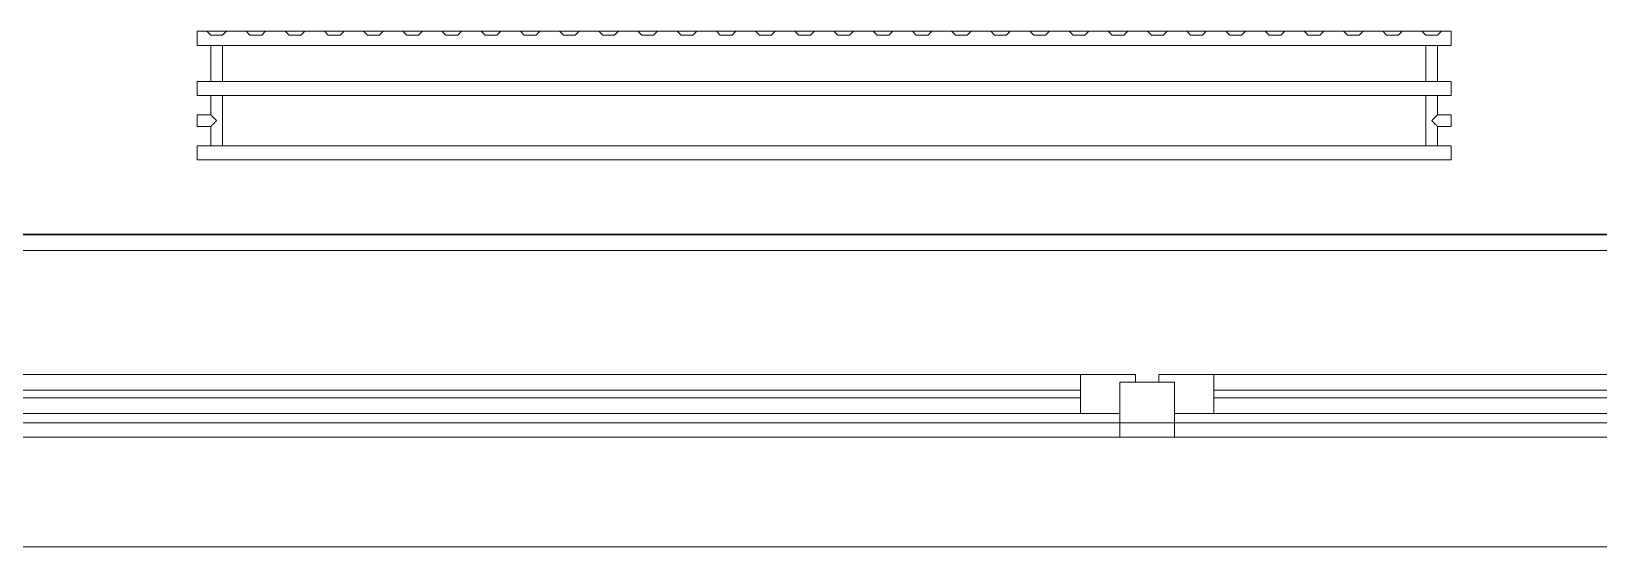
# Model space of a CAD drawing. Header units: millimetres. Extents: x -164500 to 426394, y -23753 to 102118.
# Drawn here: x 175693 to 177693, y 74281 to 74939 of the extents above; entities that cross this region are included whole.
import ezdxf

# ---------------------------------------------------------------- set-up
doc = ezdxf.new("R2010")
doc.units = ezdxf.units.MM
for name, color, linetype, lineweight in [('A-GLAZ', 7, 'Continuous', 9), ('A-GLAZ-1', 7, 'Continuous', 5), ('A-WALL', 7, 'Continuous', 5), ('I-WALL', 7, 'Continuous', 5)]:
    doc.layers.add(name, color=color, linetype=linetype, lineweight=lineweight)
doc.layers.add('M-EQPM-1', color=7, linetype='Continuous', lineweight=9, true_color=0xb2b2b2)

# ---------------------------------------------------------------- blocks, each defined once
blk = doc.blocks.new('120_Окно_СКБ_2Ст - 120_Окно_СКБ_2Ст 2800х2500 4-24273432-Объем проектирования 2 этажа')
at = {"layer": 'A-GLAZ'}
for p, q in [((-1400, -127), (-1400, -57)), ((-1400, -57), (-1330, -57)), ((-1330, -57), (-1330, -127)), ((-570, -127), (-570, -57)), ((-570, -57), (-500, -57)), ((-500, -57), (-500, -127)), ((1330, -127), (1330, -57)), ((1330, -57), (1400, -57)), ((1400, -57), (1400, -127)), ((-570, -87), (-1330, -87)), ((-1330, -87), (-1330, -127)), ((-1280, -137), (-1280, -87)), ((-620, -137), (-620, -87)), ((-570, -127), (-570, -87)), ((1330, -87), (-500, -87)), ((-500, -87), (-500, -127)), ((-450, -137), (-450, -87)), ((1280, -137), (1280, -87)), ((1330, -127), (1330, -87)), ((-1330, -127), (-1400, -127)), ((-1330, -127), (-1350, -127)), ((-1350, -127), (-1350, -137)), ((-1350, -137), (-550, -137)), ((-550, -137), (-1350, -137)), ((-500, -127), (-570, -127)), ((-550, -127), (-570, -127)), ((-550, -137), (-550, -127)), ((-500, -127), (-520, -127)), ((-520, -127), (-520, -137)), ((-520, -137), (1350, -137)), ((1350, -137), (-520, -137)), ((1400, -127), (1330, -127)), ((1350, -127), (1330, -127)), ((1350, -137), (1350, -127))]:
    blk.add_line(p, q, dxfattribs=at)
at = {"layer": 'A-GLAZ-1'}
for p, q in [((1400, -57), (-1400, -57)), ((-1280, -107), (-620, -107)), ((-620, -117), (-1280, -117)), ((-450, -107), (1280, -107)), ((1280, -117), (-450, -117)), ((-1400, -127), (-1350, -127)), ((-550, -127), (-520, -127)), ((1350, -127), (1380, -127))]:
    blk.add_line(p, q, dxfattribs=at)
blk = doc.blocks.new('radiator_prado_classic_z_tip_30_po exemplyaru - Classic Z Тип 30-500-V449-Объем проектирования 2 этажа')
at = {"layer": 'M-EQPM-1'}
for p, q in [((0, -64), (0, -82)), ((0, -64), (1600, -64)), ((1600, -64), (0, -64)), ((0, -82), (0, -64)), ((1600, -82), (1600, -64)), ((1600, -64), (1600, -82)), ((0, -82), (1600, -82)), ((18.5, -82), (0, -82)), ((17.5, -82), (17.5, -106.5)), ((17.5, -82), (17.5, -106.5)), ((17.5, -82), (17.8, -82)), ((18.5, -82), (17.5, -82)), ((17.5, -82), (18.5, -82)), ((30.3, -82), (17.5, -82)), ((17.8, -82), (18.5, -82)), ((18.5, -82), (32.2, -82)), ((32.2, -82), (18.5, -82)), ((18.5, -82), (32.2, -82)), ((32.5, -82), (30.3, -82)), ((32.2, -82), (32.5, -82)), ((32.5, -82), (32.2, -82)), ((32.2, -82), (32.5, -82)), ((1567.8, -82), (32.2, -82)), ((32.5, -146), (32.5, -82)), ((32.5, -146), (32.5, -82)), ((1567.5, -82), (1567.5, -146)), ((1567.5, -82), (1567.5, -146)), ((1567.5, -82), (1567.8, -82)), ((1568.5, -82), (1567.5, -82)), ((1567.5, -82), (1567.8, -82)), ((1567.8, -82), (1567.5, -82)), ((1567.8, -82), (1581.5, -82)), ((1567.8, -82), (1581.5, -82)), ((1581.5, -82), (1567.8, -82)), ((1582.2, -82), (1568.5, -82)), ((1581.5, -82), (1582.5, -82)), ((1581.5, -82), (1582.2, -82)), ((1582.5, -82), (1581.5, -82)), ((1600, -82), (1581.5, -82)), ((1582.5, -82), (1582.2, -82)), ((1582.2, -82), (1582.5, -82)), ((1582.5, -106.5), (1582.5, -82)), ((1582.5, -106.5), (1582.5, -82)), ((17.5, -106.5), (0, -106.5)), ((17.5, -106.5), (0, -106.5)), ((0, -121.5), (0, -106.5)), ((0, -106.5), (0, -107.5)), ((0, -107.5), (0, -112.1)), ((0, -107.5), (0, -108.7)), ((0, -110.3), (0, -107.5)), ((0, -107.5), (0, -107.5)), ((0, -108.7), (0, -110.3)), ((0, -110.3), (0, -114)), ((0, -114), (0, -110.3)), ((0, -112.1), (0, -120.5)), ((0, -114), (0, -117.8)), ((0, -120.5), (0, -114)), ((0, -117.8), (0, -119.3)), ((0, -119.3), (0, -120.5)), ((1600, -106.5), (1582.5, -106.5)), ((1600, -106.5), (1582.5, -106.5)), ((1600, -107.5), (1600, -106.5)), ((1600, -106.5), (1600, -121.5)), ((1600, -107.5), (1600, -106.5)), ((1600, -106.5), (1600, -107.5)), ((1600, -108.7), (1600, -107.5)), ((1600, -120.5), (1600, -107.5)), ((1600, -107.5), (1600, -119.3)), ((1600, -112.1), (1600, -108.7)), ((1600, -120.5), (1600, -112.1)), ((1600, -119.3), (1600, -120.5)), ((0, -120.5), (0, -121.5)), ((0, -120.5), (0, -120.5)), ((0, -121.5), (17.5, -121.5)), ((0, -121.5), (17.5, -121.5)), ((17.5, -121.5), (17.5, -146)), ((17.5, -121.5), (17.5, -146)), ((1582.5, -146), (1582.5, -121.5)), ((1582.5, -121.5), (1600, -121.5)), ((1582.5, -146), (1582.5, -121.5)), ((1582.5, -121.5), (1600, -121.5)), ((1600, -121.5), (1600, -120.5)), ((1600, -121.5), (1600, -120.5)), ((1600, -120.5), (1600, -121.5)), ((0, -146), (0, -164)), ((1600, -146), (0, -146)), ((0, -146), (18.5, -146)), ((0, -164), (0, -146)), ((17.8, -146), (17.5, -146)), ((17.5, -146), (18.5, -146)), ((18.5, -146), (17.5, -146)), ((17.5, -146), (23.1, -146)), ((18.5, -146), (17.8, -146)), ((19.7, -146), (18.5, -146)), ((18.5, -146), (32.2, -146)), ((32.2, -146), (18.5, -146)), ((21.3, -146), (19.7, -146)), ((23.1, -146), (21.3, -146)), ((26.9, -146), (23.1, -146)), ((23.1, -146), (32.5, -146)), ((32.2, -146), (26.9, -146)), ((32.5, -146), (32.2, -146)), ((32.2, -146), (32.5, -146)), ((32.5, -146), (32.2, -146)), ((32.2, -146), (1567.8, -146)), ((1567.8, -146), (1567.5, -146)), ((1567.5, -146), (1576.9, -146)), ((1567.8, -146), (1567.5, -146)), ((1567.5, -146), (1567.8, -146)), ((1581.5, -146), (1567.8, -146)), ((1581.5, -146), (1567.8, -146)), ((1567.8, -146), (1581.5, -146)), ((1576.9, -146), (1582.5, -146)), ((1582.5, -146), (1581.5, -146)), ((1582.5, -146), (1581.5, -146)), ((1581.5, -146), (1582.5, -146)), ((1581.5, -146), (1600, -146)), ((1600, -164), (1600, -146)), ((1600, -146), (1600, -164)), ((0, -164), (1600, -164)), ((17.8, -164), (0, -164)), ((17.5, -164), (17.5, -210)), ((17.5, -164), (17.5, -210)), ((17.5, -164), (17.8, -164)), ((17.8, -164), (17.5, -164)), ((17.5, -164), (17.8, -164)), ((30.3, -164), (17.5, -164)), ((17.8, -164), (32.2, -164)), ((32.2, -164), (17.8, -164)), ((17.8, -164), (32.2, -164)), ((32.2, -164), (30.3, -164)), ((32.2, -164), (32.5, -164)), ((32.5, -164), (32.2, -164)), ((32.2, -164), (32.5, -164)), ((32.5, -164), (32.2, -164)), ((1567.8, -164), (32.2, -164)), ((32.5, -210), (32.5, -164)), ((32.5, -210), (32.5, -164)), ((1567.5, -164), (1567.5, -210)), ((1567.5, -164), (1567.5, -210)), ((1567.5, -164), (1567.8, -164)), ((1580.3, -164), (1567.5, -164)), ((1567.5, -164), (1567.8, -164)), ((1567.8, -164), (1567.5, -164)), ((1567.8, -164), (1582.2, -164)), ((1567.8, -164), (1582.2, -164)), ((1582.2, -164), (1567.8, -164)), ((1582.5, -164), (1580.3, -164)), ((1582.2, -164), (1582.5, -164)), ((1582.2, -164), (1582.5, -164)), ((1582.5, -164), (1582.2, -164)), ((1600, -164), (1582.2, -164)), ((1582.5, -210), (1582.5, -164)), ((1582.5, -210), (1582.5, -164)), ((1600, -210), (0, -210)), ((0, -210), (0, -228)), ((0, -228), (0, -210)), ((0, -210), (17.8, -210)), ((17.8, -210), (17.5, -210)), ((17.5, -210), (17.8, -210)), ((30.3, -210), (17.5, -210)), ((17.5, -210), (17.8, -210)), ((32.2, -210), (17.8, -210)), ((17.8, -210), (32.2, -210)), ((17.8, -210), (32.2, -210)), ((32.5, -210), (30.3, -210)), ((32.5, -210), (32.2, -210)), ((32.2, -210), (32.5, -210)), ((32.2, -210), (32.5, -210)), ((32.2, -210), (1567.8, -210)), ((1567.8, -210), (1567.5, -210)), ((1567.5, -210), (1567.8, -210)), ((1567.8, -210), (1567.5, -210)), ((1567.5, -210), (1567.8, -210)), ((1569.7, -210), (1567.8, -210)), ((1567.8, -210), (1582.2, -210)), ((1582.2, -210), (1567.8, -210)), ((1567.8, -210), (1582.2, -210)), ((1582.5, -210), (1569.7, -210)), ((1582.2, -210), (1582.5, -210)), ((1582.5, -210), (1582.2, -210)), ((1582.2, -210), (1582.5, -210)), ((1582.2, -210), (1600, -210)), ((1600, -228), (1600, -210)), ((1600, -210), (1600, -228)), ((0, -228), (1600, -228)), ((12.5, -228), (0, -228)), ((17.5, -223), (12.5, -228)), ((17.5, -223), (12.5, -228)), ((37.5, -228), (12.5, -228)), ((37.5, -228), (12.5, -228)), ((12.5, -228), (37.5, -228)), ((17.5, -223), (32.5, -223)), ((32.5, -223), (17.5, -223)), ((37.5, -228), (32.5, -223)), ((32.5, -223), (37.5, -228)), ((62.5, -228), (37.5, -228)), ((67.5, -223), (62.5, -228)), ((67.5, -223), (62.5, -228)), ((87.5, -228), (62.5, -228)), ((87.5, -228), (62.5, -228)), ((62.5, -228), (87.5, -228)), ((67.5, -223), (82.5, -223)), ((82.5, -223), (67.5, -223)), ((87.5, -228), (82.5, -223)), ((82.5, -223), (87.5, -228)), ((112.5, -228), (87.5, -228)), ((117.5, -223), (112.5, -228)), ((117.5, -223), (112.5, -228)), ((137.5, -228), (112.5, -228)), ((137.5, -228), (112.5, -228)), ((112.5, -228), (137.5, -228)), ((117.5, -223), (132.5, -223)), ((132.5, -223), (117.5, -223)), ((137.5, -228), (132.5, -223)), ((132.5, -223), (137.5, -228)), ((162.5, -228), (137.5, -228)), ((167.5, -223), (162.5, -228)), ((167.5, -223), (162.5, -228)), ((187.5, -228), (162.5, -228)), ((187.5, -228), (162.5, -228)), ((162.5, -228), (187.5, -228)), ((167.5, -223), (182.5, -223)), ((182.5, -223), (167.5, -223)), ((187.5, -228), (182.5, -223)), ((182.5, -223), (187.5, -228)), ((212.5, -228), (187.5, -228)), ((217.5, -223), (212.5, -228)), ((217.5, -223), (212.5, -228)), ((237.5, -228), (212.5, -228)), ((237.5, -228), (212.5, -228)), ((212.5, -228), (237.5, -228)), ((217.5, -223), (232.5, -223)), ((232.5, -223), (217.5, -223)), ((237.5, -228), (232.5, -223)), ((232.5, -223), (237.5, -228)), ((262.5, -228), (237.5, -228)), ((267.5, -223), (262.5, -228)), ((267.5, -223), (262.5, -228)), ((287.5, -228), (262.5, -228)), ((287.5, -228), (262.5, -228)), ((262.5, -228), (287.5, -228)), ((267.5, -223), (282.5, -223)), ((282.5, -223), (267.5, -223)), ((287.5, -228), (282.5, -223)), ((282.5, -223), (287.5, -228)), ((312.5, -228), (287.5, -228)), ((317.5, -223), (312.5, -228)), ((317.5, -223), (312.5, -228)), ((337.5, -228), (312.5, -228)), ((337.5, -228), (312.5, -228)), ((312.5, -228), (337.5, -228)), ((317.5, -223), (332.5, -223)), ((332.5, -223), (317.5, -223)), ((337.5, -228), (332.5, -223)), ((332.5, -223), (337.5, -228)), ((362.5, -228), (337.5, -228)), ((367.5, -223), (362.5, -228)), ((367.5, -223), (362.5, -228)), ((387.5, -228), (362.5, -228)), ((387.5, -228), (362.5, -228)), ((362.5, -228), (387.5, -228)), ((367.5, -223), (382.5, -223)), ((382.5, -223), (367.5, -223)), ((387.5, -228), (382.5, -223)), ((382.5, -223), (387.5, -228)), ((412.5, -228), (387.5, -228)), ((417.5, -223), (412.5, -228)), ((417.5, -223), (412.5, -228)), ((437.5, -228), (412.5, -228)), ((437.5, -228), (412.5, -228)), ((412.5, -228), (437.5, -228)), ((417.5, -223), (432.5, -223)), ((432.5, -223), (417.5, -223)), ((437.5, -228), (432.5, -223)), ((432.5, -223), (437.5, -228)), ((462.5, -228), (437.5, -228)), ((467.5, -223), (462.5, -228)), ((467.5, -223), (462.5, -228)), ((487.5, -228), (462.5, -228)), ((487.5, -228), (462.5, -228)), ((462.5, -228), (487.5, -228)), ((467.5, -223), (482.5, -223)), ((482.5, -223), (467.5, -223)), ((487.5, -228), (482.5, -223)), ((482.5, -223), (487.5, -228)), ((512.5, -228), (487.5, -228)), ((517.5, -223), (512.5, -228)), ((517.5, -223), (512.5, -228)), ((537.5, -228), (512.5, -228)), ((537.5, -228), (512.5, -228)), ((512.5, -228), (537.5, -228)), ((517.5, -223), (532.5, -223)), ((532.5, -223), (517.5, -223)), ((537.5, -228), (532.5, -223)), ((532.5, -223), (537.5, -228)), ((562.5, -228), (537.5, -228)), ((567.5, -223), (562.5, -228)), ((567.5, -223), (562.5, -228)), ((587.5, -228), (562.5, -228)), ((587.5, -228), (562.5, -228)), ((562.5, -228), (587.5, -228)), ((567.5, -223), (582.5, -223)), ((582.5, -223), (567.5, -223)), ((587.5, -228), (582.5, -223)), ((582.5, -223), (587.5, -228)), ((612.5, -228), (587.5, -228)), ((617.5, -223), (612.5, -228)), ((617.5, -223), (612.5, -228)), ((637.5, -228), (612.5, -228)), ((637.5, -228), (612.5, -228)), ((612.5, -228), (637.5, -228)), ((617.5, -223), (632.5, -223)), ((632.5, -223), (617.5, -223)), ((637.5, -228), (632.5, -223)), ((632.5, -223), (637.5, -228)), ((662.5, -228), (637.5, -228)), ((667.5, -223), (662.5, -228)), ((667.5, -223), (662.5, -228)), ((687.5, -228), (662.5, -228)), ((687.5, -228), (662.5, -228)), ((662.5, -228), (687.5, -228)), ((667.5, -223), (682.5, -223)), ((682.5, -223), (667.5, -223)), ((687.5, -228), (682.5, -223)), ((682.5, -223), (687.5, -228)), ((712.5, -228), (687.5, -228)), ((717.5, -223), (712.5, -228)), ((717.5, -223), (712.5, -228)), ((737.5, -228), (712.5, -228)), ((737.5, -228), (712.5, -228)), ((712.5, -228), (737.5, -228)), ((717.5, -223), (732.5, -223)), ((732.5, -223), (717.5, -223)), ((737.5, -228), (732.5, -223)), ((732.5, -223), (737.5, -228)), ((762.5, -228), (737.5, -228)), ((767.5, -223), (762.5, -228)), ((767.5, -223), (762.5, -228)), ((787.5, -228), (762.5, -228)), ((787.5, -228), (762.5, -228)), ((762.5, -228), (787.5, -228)), ((767.5, -223), (782.5, -223)), ((782.5, -223), (767.5, -223)), ((787.5, -228), (782.5, -223)), ((782.5, -223), (787.5, -228)), ((812.5, -228), (787.5, -228)), ((817.5, -223), (812.5, -228)), ((817.5, -223), (812.5, -228)), ((837.5, -228), (812.5, -228)), ((837.5, -228), (812.5, -228)), ((812.5, -228), (837.5, -228)), ((817.5, -223), (832.5, -223)), ((832.5, -223), (817.5, -223)), ((837.5, -228), (832.5, -223)), ((832.5, -223), (837.5, -228)), ((862.5, -228), (837.5, -228)), ((867.5, -223), (862.5, -228)), ((867.5, -223), (862.5, -228)), ((887.5, -228), (862.5, -228)), ((887.5, -228), (862.5, -228)), ((862.5, -228), (887.5, -228)), ((867.5, -223), (882.5, -223)), ((882.5, -223), (867.5, -223)), ((887.5, -228), (882.5, -223)), ((882.5, -223), (887.5, -228)), ((912.5, -228), (887.5, -228)), ((917.5, -223), (912.5, -228)), ((917.5, -223), (912.5, -228)), ((937.5, -228), (912.5, -228)), ((937.5, -228), (912.5, -228)), ((912.5, -228), (937.5, -228)), ((917.5, -223), (932.5, -223)), ((932.5, -223), (917.5, -223)), ((937.5, -228), (932.5, -223)), ((932.5, -223), (937.5, -228)), ((962.5, -228), (937.5, -228)), ((967.5, -223), (962.5, -228)), ((967.5, -223), (962.5, -228)), ((987.5, -228), (962.5, -228)), ((987.5, -228), (962.5, -228)), ((962.5, -228), (987.5, -228)), ((967.5, -223), (982.5, -223)), ((982.5, -223), (967.5, -223)), ((987.5, -228), (982.5, -223)), ((982.5, -223), (987.5, -228)), ((1012.5, -228), (987.5, -228)), ((1017.5, -223), (1012.5, -228)), ((1017.5, -223), (1012.5, -228)), ((1037.5, -228), (1012.5, -228)), ((1037.5, -228), (1012.5, -228)), ((1012.5, -228), (1037.5, -228)), ((1017.5, -223), (1032.5, -223)), ((1032.5, -223), (1017.5, -223)), ((1037.5, -228), (1032.5, -223)), ((1032.5, -223), (1037.5, -228)), ((1062.5, -228), (1037.5, -228)), ((1067.5, -223), (1062.5, -228)), ((1067.5, -223), (1062.5, -228)), ((1087.5, -228), (1062.5, -228)), ((1087.5, -228), (1062.5, -228)), ((1062.5, -228), (1087.5, -228)), ((1067.5, -223), (1082.5, -223)), ((1082.5, -223), (1067.5, -223)), ((1087.5, -228), (1082.5, -223)), ((1082.5, -223), (1087.5, -228)), ((1112.5, -228), (1087.5, -228)), ((1117.5, -223), (1112.5, -228)), ((1117.5, -223), (1112.5, -228)), ((1137.5, -228), (1112.5, -228)), ((1137.5, -228), (1112.5, -228)), ((1112.5, -228), (1137.5, -228)), ((1117.5, -223), (1132.5, -223)), ((1132.5, -223), (1117.5, -223)), ((1137.5, -228), (1132.5, -223)), ((1132.5, -223), (1137.5, -228)), ((1162.5, -228), (1137.5, -228)), ((1167.5, -223), (1162.5, -228)), ((1167.5, -223), (1162.5, -228)), ((1187.5, -228), (1162.5, -228)), ((1187.5, -228), (1162.5, -228)), ((1162.5, -228), (1187.5, -228)), ((1167.5, -223), (1182.5, -223)), ((1182.5, -223), (1167.5, -223)), ((1187.5, -228), (1182.5, -223)), ((1182.5, -223), (1187.5, -228)), ((1212.5, -228), (1187.5, -228)), ((1217.5, -223), (1212.5, -228)), ((1217.5, -223), (1212.5, -228)), ((1237.5, -228), (1212.5, -228)), ((1237.5, -228), (1212.5, -228)), ((1212.5, -228), (1237.5, -228)), ((1217.5, -223), (1232.5, -223)), ((1232.5, -223), (1217.5, -223)), ((1237.5, -228), (1232.5, -223)), ((1232.5, -223), (1237.5, -228)), ((1262.5, -228), (1237.5, -228)), ((1267.5, -223), (1262.5, -228)), ((1267.5, -223), (1262.5, -228)), ((1287.5, -228), (1262.5, -228)), ((1287.5, -228), (1262.5, -228)), ((1262.5, -228), (1287.5, -228)), ((1267.5, -223), (1282.5, -223)), ((1282.5, -223), (1267.5, -223)), ((1287.5, -228), (1282.5, -223)), ((1282.5, -223), (1287.5, -228)), ((1312.5, -228), (1287.5, -228)), ((1317.5, -223), (1312.5, -228)), ((1317.5, -223), (1312.5, -228)), ((1337.5, -228), (1312.5, -228)), ((1337.5, -228), (1312.5, -228)), ((1312.5, -228), (1337.5, -228)), ((1317.5, -223), (1332.5, -223)), ((1332.5, -223), (1317.5, -223)), ((1337.5, -228), (1332.5, -223)), ((1332.5, -223), (1337.5, -228)), ((1362.5, -228), (1337.5, -228)), ((1367.5, -223), (1362.5, -228)), ((1367.5, -223), (1362.5, -228)), ((1387.5, -228), (1362.5, -228)), ((1387.5, -228), (1362.5, -228)), ((1362.5, -228), (1387.5, -228)), ((1367.5, -223), (1382.5, -223)), ((1382.5, -223), (1367.5, -223)), ((1387.5, -228), (1382.5, -223)), ((1382.5, -223), (1387.5, -228)), ((1412.5, -228), (1387.5, -228)), ((1417.5, -223), (1412.5, -228)), ((1417.5, -223), (1412.5, -228)), ((1437.5, -228), (1412.5, -228)), ((1437.5, -228), (1412.5, -228)), ((1412.5, -228), (1437.5, -228)), ((1417.5, -223), (1432.5, -223)), ((1432.5, -223), (1417.5, -223)), ((1437.5, -228), (1432.5, -223)), ((1432.5, -223), (1437.5, -228)), ((1462.5, -228), (1437.5, -228)), ((1467.5, -223), (1462.5, -228)), ((1467.5, -223), (1462.5, -228)), ((1487.5, -228), (1462.5, -228)), ((1487.5, -228), (1462.5, -228)), ((1462.5, -228), (1487.5, -228)), ((1467.5, -223), (1482.5, -223)), ((1482.5, -223), (1467.5, -223)), ((1487.5, -228), (1482.5, -223)), ((1482.5, -223), (1487.5, -228)), ((1512.5, -228), (1487.5, -228)), ((1517.5, -223), (1512.5, -228)), ((1517.5, -223), (1512.5, -228)), ((1537.5, -228), (1512.5, -228)), ((1537.5, -228), (1512.5, -228)), ((1512.5, -228), (1537.5, -228)), ((1517.5, -223), (1532.5, -223)), ((1532.5, -223), (1517.5, -223)), ((1537.5, -228), (1532.5, -223)), ((1532.5, -223), (1537.5, -228)), ((1562.5, -228), (1537.5, -228)), ((1567.5, -223), (1562.5, -228)), ((1567.5, -223), (1562.5, -228)), ((1587.5, -228), (1562.5, -228)), ((1587.5, -228), (1562.5, -228)), ((1562.5, -228), (1587.5, -228)), ((1567.5, -223), (1582.5, -223)), ((1582.5, -223), (1567.5, -223)), ((1587.5, -228), (1582.5, -223)), ((1582.5, -223), (1587.5, -228)), ((1600, -228), (1587.5, -228))]:
    blk.add_line(p, q, dxfattribs=at)
for points, knots in [([(18.5, -107.5), (18.4, -107.4), (18.3, -107.3), (18.1, -107.1), (17.9, -106.9), (17.8, -106.8), (17.7, -106.7), (17.5, -106.5), (17.5, -106.5), (17.5, -106.5)], [0.7142857, 0.7142857, 0.7142857, 0.7142857, 0.75, 0.7857143, 0.8214286, 0.8571429, 0.8928571, 0.9285714, 1, 1, 1, 1]), ([(17.5, -106.5), (17.5, -106.5), (17.5, -106.5), (17.7, -106.7), (17.8, -106.8), (17.9, -106.9), (18.1, -107.1), (18.3, -107.3), (18.4, -107.4), (18.5, -107.5)], [0, 0, 0, 0, 0.0714286, 0.1071429, 0.1428571, 0.1785714, 0.2142857, 0.25, 0.2857143, 0.2857143, 0.2857143, 0.2857143]), ([(17.5, -106.5), (17.5, -106.5), (17.5, -106.5), (17.7, -106.7), (17.8, -106.8), (17.9, -106.9), (18.1, -107.1), (18.3, -107.3), (18.4, -107.4), (18.5, -107.5)], [0, 0, 0, 0, 0.0714286, 0.1071429, 0.1428571, 0.1785714, 0.2142857, 0.25, 0.2857143, 0.2857143, 0.2857143, 0.2857143]), ([(25, -114), (24.5, -113.5), (23.6, -112.6), (22.4, -111.4), (21.6, -110.6), (21.1, -110.1), (20.8, -109.8), (20.5, -109.5), (20.2, -109.2), (19.8, -108.9), (19.6, -108.6), (19.3, -108.3), (19, -108), (18.7, -107.7), (18.5, -107.5), (18.3, -107.3), (18.1, -107.1), (17.9, -106.9), (17.8, -106.8), (17.7, -106.7), (17.5, -106.5), (17.5, -106.5), (17.5, -106.5)], [0, 0, 0, 0, 0.142857, 0.285714, 0.357143, 0.392857, 0.428571, 0.464286, 0.5, 0.535714, 0.571429, 0.607143, 0.642857, 0.678571, 0.714286, 0.75, 0.785714, 0.821429, 0.857143, 0.892857, 0.928571, 1, 1, 1, 1]), ([(17.5, -121.5), (17.5, -121.5), (17.5, -121.5), (17.7, -121.3), (17.8, -121.2), (17.9, -121.1), (18.1, -120.9), (18.3, -120.7), (18.5, -120.5), (18.7, -120.3), (19, -120), (19.3, -119.7), (19.6, -119.4), (19.8, -119.1), (20.3, -118.7), (20.7, -118.3), (21.1, -117.9), (21.6, -117.4), (22.4, -116.6), (23.6, -115.4), (24.5, -114.5), (25, -114)], [0, 0, 0, 0, 0.071429, 0.107143, 0.142857, 0.178571, 0.214286, 0.25, 0.285714, 0.321429, 0.357143, 0.392857, 0.428571, 0.464286, 0.5, 0.571429, 0.607143, 0.642857, 0.714286, 0.857143, 1, 1, 1, 1]), ([(22.1, -111.1), (21.9, -110.9), (21.6, -110.6), (21.1, -110.1), (20.8, -109.8), (20.5, -109.5), (20.2, -109.2), (19.9, -108.8), (19.7, -108.7), (19.6, -108.6)], [0.2857143, 0.2857143, 0.2857143, 0.2857143, 0.3571429, 0.3928571, 0.4285714, 0.4642857, 0.5, 0.5357143, 0.5714286, 0.5714286, 0.5714286, 0.5714286]), ([(19.6, -108.6), (19.7, -108.7), (19.9, -108.8), (20.3, -109.3), (20.7, -109.7), (21.1, -110.1), (21.6, -110.6), (21.9, -110.9), (22.1, -111.1)], [0.4285714, 0.4285714, 0.4285714, 0.4285714, 0.4642857, 0.5, 0.5714286, 0.6071429, 0.6428571, 0.7142857, 0.7142857, 0.7142857, 0.7142857]), ([(19.6, -108.6), (19.7, -108.7), (19.8, -108.9), (20.3, -109.3), (20.7, -109.7), (21.1, -110.1), (21.6, -110.6), (21.9, -110.9), (22.1, -111.1)], [0.4285714, 0.4285714, 0.4285714, 0.4285714, 0.4642857, 0.5, 0.5714286, 0.6071429, 0.6428571, 0.7142857, 0.7142857, 0.7142857, 0.7142857]), ([(19.6, -119.4), (19.7, -119.3), (19.9, -119.2), (20.3, -118.7), (20.7, -118.3), (21.1, -117.9), (21.6, -117.4), (21.9, -117.1), (22.1, -116.9)], [0.4285714, 0.4285714, 0.4285714, 0.4285714, 0.4642857, 0.5, 0.5714286, 0.6071429, 0.6428571, 0.7142857, 0.7142857, 0.7142857, 0.7142857]), ([(22.1, -116.9), (21.9, -117.1), (21.6, -117.4), (21.1, -117.9), (20.8, -118.2), (20.5, -118.5), (20.2, -118.8), (19.9, -119.2), (19.7, -119.3), (19.6, -119.4)], [0.2857143, 0.2857143, 0.2857143, 0.2857143, 0.3571429, 0.3928571, 0.4285714, 0.4642857, 0.5, 0.5357143, 0.5714286, 0.5714286, 0.5714286, 0.5714286]), ([(22.1, -116.9), (21.9, -117.1), (21.6, -117.4), (21.1, -117.9), (20.8, -118.2), (20.5, -118.5), (20.2, -118.8), (19.8, -119.1), (19.7, -119.3), (19.6, -119.4)], [0.2857143, 0.2857143, 0.2857143, 0.2857143, 0.3571429, 0.3928571, 0.4285714, 0.4642857, 0.5, 0.5357143, 0.5714286, 0.5714286, 0.5714286, 0.5714286]), ([(1575, -114), (1575.5, -113.5), (1576.4, -112.6), (1577.6, -111.4), (1578.4, -110.6), (1578.9, -110.1), (1579.2, -109.8), (1579.5, -109.5), (1579.8, -109.2), (1580.1, -108.8), (1580.4, -108.6), (1580.7, -108.3), (1581, -108), (1581.3, -107.7), (1581.5, -107.5), (1581.7, -107.3), (1581.9, -107.1), (1582.1, -106.9), (1582.2, -106.8), (1582.3, -106.7), (1582.5, -106.5), (1582.5, -106.5), (1582.5, -106.5)], [0, 0, 0, 0, 0.142857, 0.285714, 0.357143, 0.392857, 0.428571, 0.464286, 0.5, 0.535714, 0.571429, 0.607143, 0.642857, 0.678571, 0.714286, 0.75, 0.785714, 0.821429, 0.857143, 0.892857, 0.928571, 1, 1, 1, 1]), ([(1582.5, -121.5), (1582.5, -121.5), (1582.5, -121.5), (1582.3, -121.3), (1582.2, -121.2), (1582.1, -121.1), (1581.9, -120.9), (1581.7, -120.7), (1581.5, -120.5), (1581.3, -120.3), (1581, -120), (1580.7, -119.7), (1580.4, -119.4), (1580.1, -119.2), (1579.7, -118.7), (1579.3, -118.3), (1578.9, -117.9), (1578.4, -117.4), (1577.6, -116.6), (1576.4, -115.4), (1575.5, -114.5), (1575, -114)], [0, 0, 0, 0, 0.071429, 0.107143, 0.142857, 0.178571, 0.214286, 0.25, 0.285714, 0.321429, 0.357143, 0.392857, 0.428571, 0.464286, 0.5, 0.571429, 0.607143, 0.642857, 0.714286, 0.857143, 1, 1, 1, 1]), ([(1580.4, -108.6), (1580.3, -108.7), (1580.1, -108.8), (1579.7, -109.3), (1579.3, -109.7), (1578.9, -110.1), (1578.4, -110.6), (1578.1, -110.9), (1577.9, -111.1)], [0.4285714, 0.4285714, 0.4285714, 0.4285714, 0.4642857, 0.5, 0.5714286, 0.6071429, 0.6428571, 0.7142857, 0.7142857, 0.7142857, 0.7142857]), ([(1577.9, -111.1), (1578.1, -110.9), (1578.4, -110.6), (1578.9, -110.1), (1579.2, -109.8), (1579.5, -109.5), (1579.8, -109.2), (1580.1, -108.8), (1580.3, -108.7), (1580.4, -108.6)], [0.2857143, 0.2857143, 0.2857143, 0.2857143, 0.3571429, 0.3928571, 0.4285714, 0.4642857, 0.5, 0.5357143, 0.5714286, 0.5714286, 0.5714286, 0.5714286]), ([(1579.2, -109.8), (1579.1, -109.9), (1578.9, -110.1), (1578.4, -110.6), (1578.1, -110.9), (1577.9, -111.1)], [0.5714286, 0.5714286, 0.5714286, 0.5714286, 0.6071429, 0.6428571, 0.7142857, 0.7142857, 0.7142857, 0.7142857]), ([(1577.9, -116.9), (1578.1, -117.1), (1578.4, -117.4), (1578.9, -117.9), (1579.2, -118.2), (1579.5, -118.5), (1579.8, -118.8), (1580.1, -119.2), (1580.3, -119.3), (1580.4, -119.4)], [0.2857143, 0.2857143, 0.2857143, 0.2857143, 0.3571429, 0.3928571, 0.4285714, 0.4642857, 0.5, 0.5357143, 0.5714286, 0.5714286, 0.5714286, 0.5714286]), ([(1577.9, -116.9), (1578.1, -117.1), (1578.4, -117.4), (1578.9, -117.9), (1579.1, -118.1), (1579.2, -118.2)], [0.2857143, 0.2857143, 0.2857143, 0.2857143, 0.3571429, 0.3928571, 0.4285714, 0.4285714, 0.4285714, 0.4285714]), ([(1580.4, -119.4), (1580.3, -119.3), (1580.1, -119.2), (1579.7, -118.7), (1579.3, -118.3), (1578.9, -117.9), (1578.4, -117.4), (1578.1, -117.1), (1577.9, -116.9)], [0.4285714, 0.4285714, 0.4285714, 0.4285714, 0.4642857, 0.5, 0.5714286, 0.6071429, 0.6428571, 0.7142857, 0.7142857, 0.7142857, 0.7142857]), ([(1580.4, -108.6), (1580.3, -108.7), (1580.1, -108.8), (1579.7, -109.3), (1579.4, -109.6), (1579.2, -109.8)], [0.4285714, 0.4285714, 0.4285714, 0.4285714, 0.4642857, 0.5, 0.5714286, 0.5714286, 0.5714286, 0.5714286]), ([(1582.5, -106.5), (1582.5, -106.5), (1582.5, -106.5), (1582.3, -106.7), (1582.2, -106.8), (1582.1, -106.9), (1581.9, -107.1), (1581.7, -107.3), (1581.6, -107.4), (1581.5, -107.5)], [0, 0, 0, 0, 0.0714286, 0.1071429, 0.1428571, 0.1785714, 0.2142857, 0.25, 0.2857143, 0.2857143, 0.2857143, 0.2857143]), ([(1582.5, -106.5), (1582.5, -106.5), (1582.5, -106.5), (1582.3, -106.7), (1582.2, -106.8), (1582.1, -106.9), (1581.9, -107.1), (1581.7, -107.3), (1581.6, -107.4), (1581.5, -107.5)], [0, 0, 0, 0, 0.0714286, 0.1071429, 0.1428571, 0.1785714, 0.2142857, 0.25, 0.2857143, 0.2857143, 0.2857143, 0.2857143]), ([(1581.5, -107.5), (1581.6, -107.4), (1581.7, -107.3), (1581.9, -107.1), (1582.1, -106.9), (1582.2, -106.8), (1582.3, -106.7), (1582.5, -106.5), (1582.5, -106.5), (1582.5, -106.5)], [0.7142857, 0.7142857, 0.7142857, 0.7142857, 0.75, 0.7857143, 0.8214286, 0.8571429, 0.8928571, 0.9285714, 1, 1, 1, 1]), ([(17.5, -121.5), (17.5, -121.5), (17.5, -121.5), (17.7, -121.3), (17.8, -121.2), (17.9, -121.1), (18.1, -120.9), (18.3, -120.7), (18.4, -120.6), (18.5, -120.5)], [0, 0, 0, 0, 0.0714286, 0.1071429, 0.1428571, 0.1785714, 0.2142857, 0.25, 0.2857143, 0.2857143, 0.2857143, 0.2857143]), ([(18.5, -120.5), (18.4, -120.6), (18.3, -120.7), (18.1, -120.9), (17.9, -121.1), (17.8, -121.2), (17.7, -121.3), (17.5, -121.5), (17.5, -121.5), (17.5, -121.5)], [0.7142857, 0.7142857, 0.7142857, 0.7142857, 0.75, 0.7857143, 0.8214286, 0.8571429, 0.8928571, 0.9285714, 1, 1, 1, 1]), ([(18.5, -120.5), (18.4, -120.6), (18.3, -120.7), (18.1, -120.9), (17.9, -121.1), (17.8, -121.2), (17.7, -121.3), (17.5, -121.5), (17.5, -121.5), (17.5, -121.5)], [0.7142857, 0.7142857, 0.7142857, 0.7142857, 0.75, 0.7857143, 0.8214286, 0.8571429, 0.8928571, 0.9285714, 1, 1, 1, 1]), ([(1581.5, -120.5), (1581.6, -120.6), (1581.7, -120.7), (1581.9, -120.9), (1582.1, -121.1), (1582.2, -121.2), (1582.3, -121.3), (1582.5, -121.5), (1582.5, -121.5), (1582.5, -121.5)], [0.7142857, 0.7142857, 0.7142857, 0.7142857, 0.75, 0.7857143, 0.8214286, 0.8571429, 0.8928571, 0.9285714, 1, 1, 1, 1]), ([(1581.5, -120.5), (1581.6, -120.6), (1581.7, -120.7), (1581.9, -120.9), (1582.1, -121.1), (1582.2, -121.2), (1582.3, -121.3), (1582.5, -121.5), (1582.5, -121.5), (1582.5, -121.5)], [0.7142857, 0.7142857, 0.7142857, 0.7142857, 0.75, 0.7857143, 0.8214286, 0.8571429, 0.8928571, 0.9285714, 1, 1, 1, 1]), ([(1582.5, -121.5), (1582.5, -121.5), (1582.5, -121.5), (1582.3, -121.3), (1582.2, -121.2), (1582.1, -121.1), (1581.9, -120.9), (1581.7, -120.7), (1581.6, -120.6), (1581.5, -120.5)], [0, 0, 0, 0, 0.0714286, 0.1071429, 0.1428571, 0.1785714, 0.2142857, 0.25, 0.2857143, 0.2857143, 0.2857143, 0.2857143])]:
    blk.add_open_spline(points, degree=3, knots=knots, dxfattribs=at)
for points in [[(19.6, -108.6), (19.5, -108.5), (19.3, -108.3), (19, -108), (18.7, -107.7), (18.6, -107.6), (18.5, -107.5)], [(18.5, -107.5), (18.6, -107.6), (18.7, -107.7), (19, -108), (19.3, -108.3), (19.5, -108.5), (19.6, -108.6)], [(18.5, -107.5), (18.6, -107.6), (18.7, -107.7), (19, -108), (19.3, -108.3), (19.5, -108.5), (19.6, -108.6)], [(18.5, -120.5), (18.6, -120.4), (18.7, -120.3), (19, -120), (19.3, -119.7), (19.5, -119.5), (19.6, -119.4)], [(19.6, -119.4), (19.5, -119.5), (19.3, -119.7), (19, -120), (18.7, -120.3), (18.6, -120.4), (18.5, -120.5)], [(19.6, -119.4), (19.5, -119.5), (19.3, -119.7), (19, -120), (18.7, -120.3), (18.6, -120.4), (18.5, -120.5)], [(25, -114), (24.5, -113.5), (23.6, -112.6), (22.6, -111.6), (22.1, -111.1)], [(22.1, -111.1), (22.6, -111.6), (23.6, -112.6), (24.5, -113.5), (25, -114)], [(22.1, -111.1), (22.6, -111.6), (23.6, -112.6), (24.5, -113.5), (25, -114)], [(22.1, -116.9), (22.6, -116.4), (23.6, -115.4), (24.5, -114.5), (25, -114)], [(25, -114), (24.5, -114.5), (23.6, -115.4), (22.6, -116.4), (22.1, -116.9)], [(25, -114), (24.5, -114.5), (23.6, -115.4), (22.6, -116.4), (22.1, -116.9)], [(1577.9, -111.1), (1577.4, -111.6), (1576.4, -112.6), (1575.5, -113.5), (1575, -114)], [(1577.9, -111.1), (1577.4, -111.6), (1576.4, -112.6), (1575.5, -113.5), (1575, -114)], [(1575, -114), (1575.5, -113.5), (1576.4, -112.6), (1577.4, -111.6), (1577.9, -111.1)], [(1575, -114), (1575.5, -114.5), (1576.4, -115.4), (1577.4, -116.4), (1577.9, -116.9)], [(1575, -114), (1575.5, -114.5), (1576.4, -115.4), (1577.4, -116.4), (1577.9, -116.9)], [(1577.9, -116.9), (1577.4, -116.4), (1576.4, -115.4), (1575.5, -114.5), (1575, -114)], [(1579.2, -118.2), (1579.3, -118.3), (1579.5, -118.5), (1579.8, -118.8), (1580.1, -119.2), (1580.3, -119.3), (1580.4, -119.4)], [(1581.5, -107.5), (1581.4, -107.6), (1581.3, -107.7), (1581, -108), (1580.7, -108.3), (1580.5, -108.5), (1580.4, -108.6)], [(1581.5, -107.5), (1581.4, -107.6), (1581.3, -107.7), (1581, -108), (1580.7, -108.3), (1580.5, -108.5), (1580.4, -108.6)], [(1580.4, -108.6), (1580.5, -108.5), (1580.7, -108.3), (1581, -108), (1581.3, -107.7), (1581.4, -107.6), (1581.5, -107.5)], [(1580.4, -119.4), (1580.5, -119.5), (1580.7, -119.7), (1581, -120), (1581.3, -120.3), (1581.4, -120.4), (1581.5, -120.5)], [(1580.4, -119.4), (1580.5, -119.5), (1580.7, -119.7), (1581, -120), (1581.3, -120.3), (1581.4, -120.4), (1581.5, -120.5)], [(1581.5, -120.5), (1581.4, -120.4), (1581.3, -120.3), (1581, -120), (1580.7, -119.7), (1580.5, -119.5), (1580.4, -119.4)]]:
    blk.add_open_spline(points, degree=3, dxfattribs=at)
blk = doc.blocks.new('2floor')
at = {"layer": 'A-WALL'}
blk.add_line((177981.9, -258), (175181.9, -258), dxfattribs=at)
at = {"layer": 'I-WALL'}
for p, q in [((175202.1, 141), (177960.9, 141)), ((177961.9, 140), (175202.1, 140)), ((175182.1, 120), (177981.9, 120)), ((177981.9, -100), (175181.9, -100))]:
    blk.add_line(p, q, dxfattribs=at)
at = {"layer": 'A-GLAZ', "color": 3, "rotation": 180}
blk.add_blockref('120_Окно_СКБ_2Ст - 120_Окно_СКБ_2Ст 2800х2500 4-24273432-Объем проектирования 2 этажа', (176581.9, -175), dxfattribs=at)
at = {"layer": 'M-EQPM-1', "rotation": 180}
blk.add_blockref('radiator_prado_classic_z_tip_30_po exemplyaru - Classic Z Тип 30-500-V449-Объем проектирования 2 этажа', (177504.8, 172), dxfattribs=at)

msp = doc.modelspace()

# ---------------------------------------------------------------- block references
msp.add_blockref('2floor', (0, 74539.358))

doc.saveas('drawing.dxf')
